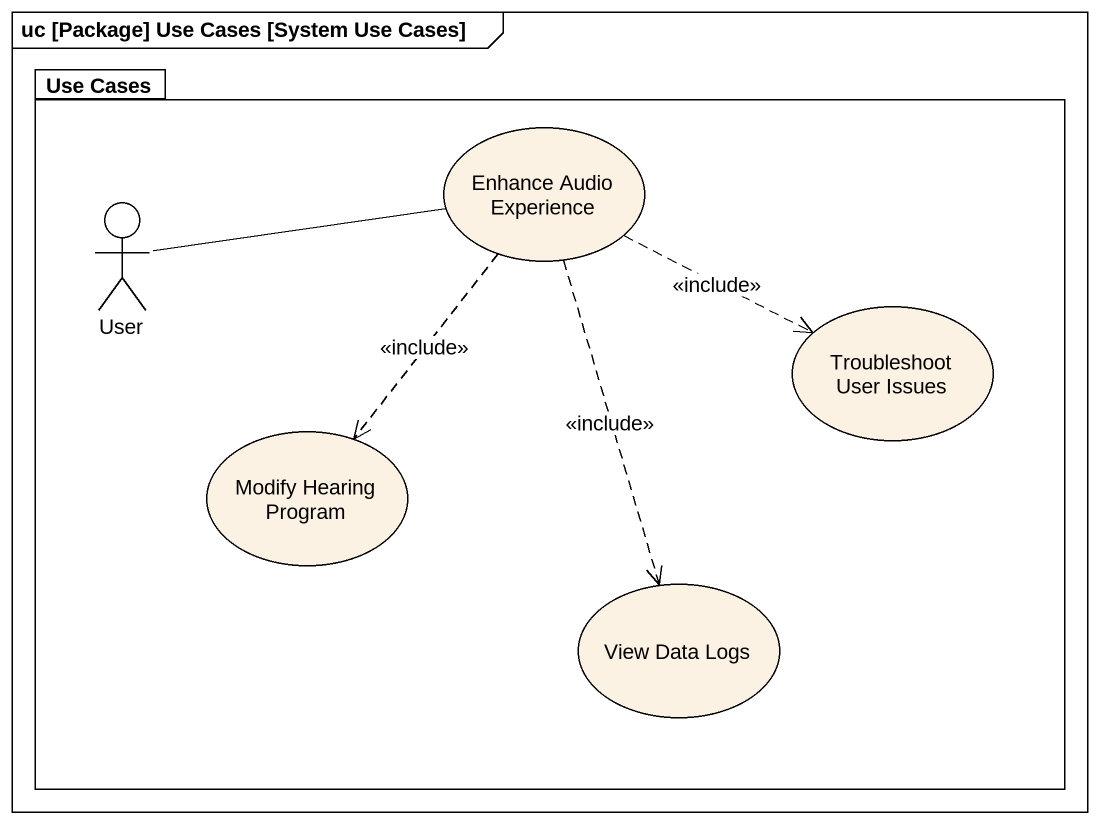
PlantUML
@startuml
mainframe uc [Package] Use Cases [System Use Cases]
package "Use Cases" as Use_Cases {
  usecase "Enhance Audio Experience" as Enhance_Audio_Experience
  actor User
  usecase "Troubleshoot User Issues" as Troubleshoot_User_Issues
  usecase "Modify Hearing Program" as Modify_Hearing_Program
  usecase "View Data Logs" as View_Data_Logs
}
Enhance_Audio_Experience -left- User
Enhance_Audio_Experience .right.> Troubleshoot_User_Issues : <<include>>
Enhance_Audio_Experience ..> Modify_Hearing_Program : <<include>>
Enhance_Audio_Experience ..> View_Data_Logs : <<include>>
@enduml
